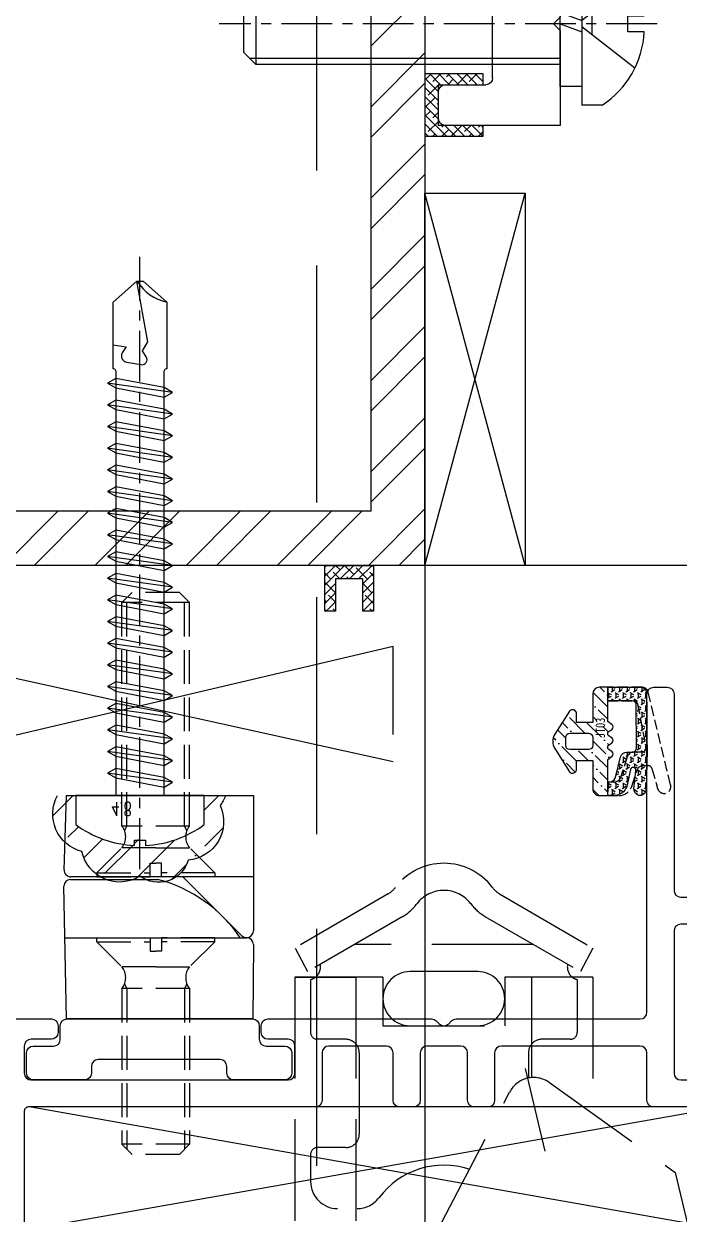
# Model space of a CAD drawing. Extents: x 220580 to 2027826, y -309201 to 71987.
# Drawn here: x 1042020.6 to 1042069.1, y -175664.3 to -175576.4 of the extents above; entities that cross this region are included whole.
import ezdxf
from ezdxf.enums import TextEntityAlignment as Align

# ---------------------------------------------------------------- set-up
doc = ezdxf.new("R2010")
doc.units = 0
for name, pattern in [('CENTER', [2, 1.25, -0.25, 0.25, -0.25]), ('ZN-CENTER', [2, 1.25, -0.25, 0.25, -0.25]), ('ZN-DASH', [0.35, 0.25, -0.1])]:
    doc.linetypes.add(name, pattern=pattern)
for name, color, linetype in [('!ZN1-填充-8', 8, 'Continuous'), ('!ZN1-文字-7', 7, 'Continuous'), ('!ZN3-不锈钢板幕墙-7', 7, 'Continuous'), ('!ZN4-辅助材料-1', 1, 'Continuous'), ('!ZN4-配件-11', 11, 'Continuous'), ('!ZN5-钢材投影-40', 40, 'Continuous'), ('!ZN5-铝材投影-112', 112, 'Continuous'), ('!ZN5-铝材断面-6', 6, 'Continuous'), ('!ZN6-虚线-8', 8, 'ZN-DASH'), ('11紧固件', 11, 'Continuous'), ('2钢材断面', 2, 'Continuous'), ('A_Hatch', 8, 'Continuous'), ('DIM', 173, 'Continuous')]:
    doc.layers.add(name, color=color, linetype=linetype)
for name, color, linetype, lineweight in [('0_FLASHING', 6, 'Continuous', 25), ('0CABR-填充', 8, 'Continuous', 5), ('轮廓线', 3, 'Continuous', 211)]:
    doc.layers.add(name, color=color, linetype=linetype, lineweight=lineweight)
doc.styles.add('DHTEXT-1', font='ROMANS.shx', dxfattribs={"width": 0.7, "bigfont": 'CHINESE.shx'})
doc.styles.add('黑体', font='simhei.ttf', dxfattribs={"height": 12})
doc.dimstyles.new('ZN200', dxfattribs={"dimscale": 200, "dimtxt": 2.5, "dimasz": 1.5, "dimexe": 1, "dimexo": 2, "dimgap": 0.9, "dimtad": 1, "dimdec": 0, "dimdsep": 46, "dimtxsty": 'DHTEXT-1', "dimblk": 'ARCHTICK', "dimcen": 2.5, "dimclrd": 173, "dimclre": 173, "dimclrt": 7, "dimazin": 2, "dimtfac": 1, "dimtdec": 0, "dimtix": 1, "dimtmove": 2, "dimatfit": 3, "dimfxl": 0, "dimtolj": 1, "dimtzin": 0, "dimarcsym": 0})

# ---------------------------------------------------------------- blocks, each defined once
blk = doc.blocks.new('*U391')
at = {"layer": '2钢材断面'}
blk.add_lwpolyline([(-110.4000402842648, 40), (0, 40), (0, -40), (-110.4000402842648, -40)], close=True, dxfattribs=at)
blk = doc.blocks.new('20250822090122')
at = {"layer": 'A_Hatch'}
h = blk.add_hatch(dxfattribs=at)
h.set_pattern_fill('ANSI32', color=256)
h.set_pattern_definition([(45, (-80, -40), (-3.367596045400933, 3.367596045400933), []), (45, (-77.75493500000448, -40), (-3.367596045400933, 3.367596045400933), [])])
h.paths.add_polyline_path([(0, 40), (-80, 40), (-80, -40), (0, -40)])
h.paths.add_polyline_path([(-4, 36), (-4, -36), (-76, -36), (-76, 36)], flags=16)
at = {"layer": '2钢材断面'}
for points in [[(-80, 40), (0, 40), (0, -40), (-80, -40)], [(-76, 36), (-4, 36), (-4, -36), (-76, -36)]]:
    blk.add_lwpolyline(points, close=True, dxfattribs=at)
blk = doc.blocks.new('*U610')
at = {"linetype": 'ByBlock', "ltscale": 10}
for p, q in [((-3.099760062443238, 5.999999999999091), (-1.5997600624396, 5.999999999999091)), ((-1.5997600624396, -5.999999999999091), (-1.5997600624396, 5.999999999999091)), ((-1.5997600624396, -4.620044984873882), (-1.5997600624396, 4.620044984872013)), ((-1.5997600624396, 4.620044984872013), (0, 4.620044984872013)), ((0, 4.620044984872013), (0, -4.620044984873882)), ((-5.512308570388996, 3.264313849224891), (-1.5997600624396, 0.2324707128979036)), ((2.220446049250313e-16, 3.000000000002645), (22.5002399375644, 3.000000000000339)), ((22.50023993756076, -2.999999999986928), (22.50023993755713, 3.000000000014891)), ((22.50023993755713, 3.000000000014891), (23.40023993755858, 2.100000000013436)), ((2.220446049250313e-16, 2.55000000000389), (22.95023993756877, 2.549999999997793)), ((23.40023993756222, -2.100000000009119), (23.40023993755858, 2.100000000013436)), ((-6.199760062438145, 0.5999999999958163), (-4.999760062433779, 0.5999999999976353)), ((-4.999760062433779, 0.5999999999976353), (-4.999760062433779, -0.5999999999994543)), ((-2.359507198434585, 0.8212005739923881), (-2.359507198434585, -0.8212005739890408)), ((0, -9.343636975245317e-13), (-1.5997600624396, 0.5822434348437788)), ((-4.999760062433779, -0.5999999999994543), (-6.200041946336569, -0.6000000000067303)), ((-5.512308570388996, -3.264313849219434), (-1.5997600624396, -0.2324707128950645)), ((-0.0001236077368957922, -0.834518847842471), (-1.599883670176496, -0.2522754129977578)), ((0, -2.549999999996544), (22.95023993757604, -2.549999999997114)), ((22.50023993755713, -3.000000000014213), (23.40023993755858, -2.100000000012757)), ((2.220446049250313e-16, -2.999999999997355), (22.50023993756804, -2.999999999999661)), ((0, -4.620044984873882), (-1.5997600624396, -4.620044984873882)), ((-3.0997600624396, -5.999999999999091), (-1.5997600624396, -5.999999999999091))]:
    blk.add_line(p, q, dxfattribs=at)
at = {"color": 0, "linetype": 'ZN-CENTER', "ltscale": 3}
blk.add_line((-7.149760062439595, 2.968965134506063e-13), (25.2002399375604, 2.456684181638768e-12), dxfattribs=at)
at = {"linetype": 'ByBlock', "ltscale": 10}
for centre, radius, start, end in [((0.6289204536260513, 0.2696463704114649), 6.836666666661672, 123.0516276806388, 177.2303399897559), ((0.6289204536260513, -0.2696463704151029), 6.836666666662514, 182.7696600102441, 236.9483723193611)]:
    blk.add_arc(centre, radius, start, end, dxfattribs=at)
at = {"layer": 'Defpoints', "color": 0, "ltscale": 10, "style": 'DHTEXT-1', "width": 0.7}
blk.add_text('M6', height=1, rotation=90, dxfattribs=at).set_placement((-2.254738332375523, -2.651439335049475), align=Align.CENTER)
blk = doc.blocks.new('20250828093013')
at = {"layer": '!ZN5-铝材投影-112'}
for p, q in [((1.455191522836685e-11, 3.637978807091713e-12), (-8.499999999869033, 1.455191522836685e-11)), ((-1.01863406598568e-10, -6.999999999985448), (0, 0)), ((-8.999999999869033, -0.4999999999854481), (-8.999999999869033, -2.499999999985448)), ((-8.499999999869033, -2.999999999985448), (-5.499999999869033, -2.999999999985448)), ((-4.999999999869033, -3.499999999985448), (-5.000000000101863, -11.49999999998545)), ((-4.999999999869033, -3.499999999985448), (-4.999999999869033, -3.499999999985448)), ((-0.5000000001018634, -7.499999999985448), (-1.01863406598568e-10, -6.999999999985448)), ((-1.01863406598568e-10, -7.999999999985448), (-0.5000000001018634, -7.499999999985448)), ((-1.01863406598568e-10, -22.99999999998545), (-1.01863406598568e-10, -7.999999999985448)), ((-5.499999999869033, -11.99999999998545), (-8.499999999869033, -11.99999999998545)), ((-8.999999999869033, -12.49999999998545), (-8.999999999869033, -14.49999999998545)), ((-8.499999999869033, -14.99999999998545), (-4.999999999577994, -14.99999999998181)), ((-4.499999999577994, -15.49999999998181), (-4.499999999577994, -26.49999999998181)), ((-1.508395735509112, -28.6294095225021), (-1.01863406598568e-10, -22.99999999998545)), ((-5.499999999577994, -27.49999999998181), (-5.499999999577994, -28.99999999998181)), ((-5.499999999577994, -28.99999999998181), (-1.991358648621826, -28.99999999998545))]:
    blk.add_line(p, q, dxfattribs=at)
for centre, radius, start, end in [((-8.499999999869033, -0.4999999999854481), 0.5, 90, 180), ((-8.499999999869033, -2.499999999985448), 0.5, 180, 270), ((-5.499999999869033, -3.499999999989086), 0.500000000003638, 4.168816632087861e-10, 90), ((-8.499999999869033, -12.49999999998545), 0.5, 90, 180), ((-5.499999999985448, -11.50000000009823), 0.4999999998835847, 270.0000000133402, 1.292333155947237e-08), ((-8.499999999869033, -14.49999999998545), 0.5, 180, 270), ((-4.999999999577994, -15.49999999998181), 0.5, 0, 90), ((-4.999999999577994, -27.49999999998181), 0.5, 90, 180), ((-4.999999999577994, -26.49999999998181), 0.5, 270, 0), ((-1.991358648665482, -28.49999999998909), 0.499999999996362, 270.0000000050026, 345.0000000045844)]:
    blk.add_arc(centre, radius, start, end, dxfattribs=at)
blk = doc.blocks.new('JT03')
at = {"layer": '!ZN1-填充-8', "ltscale": 15}
h = blk.add_hatch(dxfattribs=at)
h.set_pattern_fill('ANSI36', color=256, scale=0.4, style=0)
h.set_pattern_definition([(45, (34118.90511561088, 42239.53565028665), (0.3367596045400935, 1.234785216647009), [1.5875, -0.3175, 0, -0.3175])])
edge = h.paths.add_edge_path(flags=16)
edge.add_line((0.2999951756937662, -2.999954370156047), (-0.300004824239295, -2.999954370156047))
edge.add_arc((-0.3000048242422053, -2.699954370156047), 0.2999999999999998, 179.9999999994442, 270.0000000005558, ccw=False)
edge.add_line((-0.6000048242422054, -2.699954370153137), (-0.6000048242422054, -1.299954370129853))
edge.add_arc((-0.300004824239295, -1.299954370129853), 0.3000000000029104, 90, 180, ccw=False)
edge.add_line((-0.300004824239295, -0.9999543701269431), (0.2999951756937662, -0.9999543701269431))
edge.add_arc((0.2999951756937662, -1.299954370129853), 0.3000000000029104, 0, 90, ccw=False)
edge.add_line((0.5999951756966766, -1.299954370129853), (0.5999951756966766, -2.699954370153137))
edge.add_arc((0.2999951756937662, -2.699954370153137), 0.3000000000029104, -90, 0, ccw=False)
edge = h.paths.add_edge_path()
edge.add_line((1.399995175699587, -2.999264446921643), (1.399995175699587, -1.799954370151681))
edge.add_line((1.399995175699587, -1.799954370151681), (2.04434166498686, -1.799954370129853))
edge.add_arc((2.044341664987047, -1.499954370126448), 0.3000000000034055, 269.9999999999642, 408.5979371994025)
edge.add_line((2.242743326256459, -1.274928192076914), (0.5323052098465269, -0.1996644949467736))
edge.add_arc((8.712875198464916e-05, -1.046271791250547), 0.9999999999993707, 57.84455550804667, 122.1554454890828)
edge.add_line((-0.5321309670762275, -0.1996645042090677), (-2.242569000045478, -1.274928192076914))
edge.add_arc((-2.044167338776066, -1.499954370126448), 0.3000000000034055, 131.4020628005975, 270.0000000000358)
edge.add_line((-2.044167338775878, -1.799954370129853), (-1.400004824245116, -1.799954370151681))
edge.add_line((-1.400004824245116, -1.799954370151681), (-1.400004824245116, -2.999451563887305))
edge.add_line((-1.400004824245116, -2.999451563887305), (-3.500004824260941, -2.999451563861385))
edge.add_arc((-3.500004824271855, -3.499451563863204), 0.500000000001819, 89.99999999874936, 180)
edge.add_line((-4.000004824273674, -3.499451563863204), (-4.000004824275493, -4.099444401094388))
edge.add_line((-4.000004824275493, -4.099444401094388), (-1.325334727973313, -4.099436824434179))
edge.add_line((-1.325334727973313, -4.099436824434179), (-1.085334727982627, -4.419436824441163))
edge.add_arc((-0.9253347279818627, -4.29943682442422), 0.2000000000107775, 216.8698976495959, 323.1301023530095)
edge.add_line((-0.7653347279756417, -4.419436824433888), (-0.5853347279826266, -4.179436824428649))
edge.add_arc((-0.4253347279791342, -4.29943682443718), 0.2000000000079126, 36.86989764719891, 143.1301023528011, ccw=False)
edge.add_line((-0.2653347279756417, -4.179436824428649), (-0.08533472798262665, -4.419436824441163))
edge.add_arc((0.07466527201813733, -4.29943682442422), 0.2000000000107775, 216.8698976495959, 323.1301023530095)
edge.add_line((0.2346652720243583, -4.419436824433888), (0.4146652720319253, -4.179436824435925))
edge.add_arc((0.5746652720299608, -4.299436824428994), 0.1999999999942702, 36.86989764719891, 143.1301023554066, ccw=False)
edge.add_line((0.7346652720225393, -4.179436824428649), (0.9146652720319253, -4.419436824426612))
edge.add_arc((1.07466527203087, -4.299436824431496), 0.1999999999962256, 216.869897644906, 323.1301023524884)
edge.add_line((1.234665272024358, -4.419436824433888), (1.474665272029597, -4.099436824434179))
edge.add_line((1.474665272029597, -4.099436824434179), (4.000017958420358, -4.099436366741884))
edge.add_line((4.000017958420358, -4.099436366741884), (4.000038966527427, -3.500201293729333))
edge.add_arc((3.500038966833257, -3.50018376462674), 0.5000000000014394, 359.9979913128051, 449.9635298762817)
edge.add_line((3.500357228680514, -3.000183865915915), (1.399995175699587, -2.999264446921643))
at = {"layer": '!ZN1-填充-8', "ltscale": 20}
h = blk.add_hatch(dxfattribs=at)
h.set_pattern_fill('HONEY', color=256, scale=0.2, style=0)
h.set_pattern_definition([(0, (0, 0), (0.4762500000000001, 0.274963), [0.3175, -0.635]), (120, (0, 0), (-0.4762499431007806, 0.2749630985523391), [0.3174999999999999, -0.6349999999999999]), (59.99999999999999, (0, 0), (5.689921946938626e-08, 0.5499260985523389), [-0.635, 0.3175])])
edge = h.paths.add_edge_path()
edge.add_arc((-0.5963505353627268, 44.97626796424624), 51.98203045442362, 266.615067057962, 270.6573202624171, ccw=False)
edge.add_arc((-3.54432294529569, -6.485604109923442), 0.4462571278293612, 83.50559456254439, 254.2346151704494, ccw=False)
edge.add_line((-3.493848498522766, -6.042210656699922), (-2.174927118764799, -6.178575695668769))
edge.add_arc((-2.130285758898594, -5.977485442805289), 0.2059857781678201, 257.4835097219211, 437.4835097219211)
edge.add_line((-2.08564439903239, -5.776395189941809), (-3.31734290534132, -5.502962263761219))
edge.add_arc((-3.000004824272181, -4.554649792946507), 0.9999999999996739, 180.0000000000398, 251.4979805381106, ccw=False)
edge.add_line((-4.000004824271855, -4.554649792947203), (-4.000004824273674, -4.099444401093933))
edge.add_line((-4.000004824273674, -4.099444401093933), (-3.000004824275493, -4.0994405116694))
edge.add_line((-3.000004824275493, -4.0994405116694), (-3.000004824274129, -4.192701531246712))
edge.add_arc((-2.500004824274428, -4.192701531244685), 0.4999999999997002, 180.0000000002323, 251.7991104477941)
edge.add_line((-2.656179657961729, -4.667685132353654), (-1.132274853538092, -5.042175939679964))
edge.add_arc((-1.288449687225301, -5.517159540788867), 0.4999999999996079, -3.5925040720030665e-11, 71.79911044780181, ccw=False)
edge.add_line((-0.7884496872256932, -5.51715954078918), (-0.7884496872256932, -5.920797158658843))
edge.add_arc((-0.4879443157585776, -5.920885388721941), 0.3005053844195361, 179.9831776381508, 270.3594660694304)
edge.add_line((-0.4860589974741742, -6.221384859004502), (2.781375974409002, -6.201937363889556))
edge.add_arc((2.699924770739973, -5.913206171565373), 0.3000000000001297, 285.7537839569326, 359.9972102712353)
edge.add_line((2.999924770384496, -5.913220778551022), (3.000017959605884, -4.099387676790684))
edge.add_line((3.000017959605884, -4.099387676790684), (4.000017958420358, -4.099436366741884))
edge.add_line((4.000017958420358, -4.099436366741884), (3.999895286850915, -6.51878143435988))
edge.add_arc((3.605436260523599, -6.563283013601247), 0.3969613507711676, -85.63524248337609, 6.436706839375574, ccw=False)
edge.add_arc((0.5239799397639211, 101.7419749174712), 108.745596035836, 269.7234774292143, 271.639696238487, ccw=False)
at = {"layer": '!ZN4-辅助材料-1'}
blk.add_lwpolyline([(1.399995175699587, -2.999264446921643), (1.399995175699587, -1.799954370151681), (2.04434166498686, -1.799954370129853, 0.6911292322205898), (2.242743326256459, -1.274928192076914), (0.5323052098465269, -0.1996644949467736, 0.2882140078519263), (-0.5321309670762275, -0.1996645042090677), (-2.242569000045478, -1.274928192076914, 0.6911292322205898), (-2.044167338775878, -1.799954370129853), (-1.400004824245116, -1.799954370151681), (-1.400004824245116, -2.999451563887305), (-3.500004824260941, -2.999451563861385, 0.4142135623794883), (-4.000004824273674, -3.499451563863204), (-4.000004824275493, -4.099444401094388), (-1.325334727973313, -4.099436824434179), (-1.085334727982627, -4.419436824441163, 0.4999999999732836), (-0.7653347279756417, -4.419436824433888), (-0.5853347279826266, -4.179436824428649, -0.4999999999852208), (-0.2653347279756417, -4.179436824428649), (-0.08533472798262665, -4.419436824441163, 0.4999999999732836), (0.2346652720243583, -4.419436824433888), (0.4146652720319253, -4.179436824435925, -0.4999999999994316), (0.7346652720225393, -4.179436824428649), (0.9146652720319253, -4.419436824426612, 0.499999999996021), (1.234665272024358, -4.419436824433888), (1.474665272029597, -4.099436824434179), (4.000017958420358, -4.099436366741884), (4.000038966527427, -3.500201293729333, 0.4140374081675587), (3.500357228680514, -3.000183865915915)], format="xyb", close=True, dxfattribs=at)
at = {"layer": '!ZN4-辅助材料-1', "color": 1}
blk.add_lwpolyline([(0.2999951756937662, -2.999954370156047), (-0.300004824239295, -2.999954370156047, -0.4142135623787779), (-0.6000048242422054, -2.699954370153137), (-0.6000048242422054, -1.299954370129853, -0.414213562373095), (-0.300004824239295, -0.9999543701269431), (0.2999951756937662, -0.9999543701269431, -0.414213562373095), (0.5999951756966766, -1.299954370129853), (0.5999951756966766, -2.699954370153137, -0.414213562373095)], format="xyb", close=True, dxfattribs=at)
at = {"layer": '!ZN4-辅助材料-1'}
blk.add_lwpolyline([(-4.824270035896916e-06, -7.002341693549397, -0.01763948608011617), (-3.665570504726929, -6.915074077989289, -0.9222001808408384), (-3.493848498522766, -6.042210656699922), (-2.174927118764799, -6.178575695668769, 0.9999999999999999), (-2.08564439903239, -5.776395189941809), (-3.31734290534132, -5.502962263761219, -0.3224996872189054), (-4.000004824271855, -4.554649792947203), (-4.000004824273674, -4.099444401093933), (-3.000004824275493, -4.0994405116694), (-3.000004824274129, -4.192701531246712, 0.3239508864512514), (-2.656179657961729, -4.667685132353654), (-1.132274853538092, -5.042175939679964, -0.3239508864525815), (-0.7884496872256932, -5.51715954078918), (-0.7884496872256932, -5.920797158658843, 0.4161384412140452), (-0.4860589974741742, -6.221384859004502), (2.781375974409002, -6.201937363889556, 0.3357767992092071), (2.999924770384496, -5.913220778551022), (3.000017959605884, -4.099387676790684), (4.000017958420358, -4.099436366741884), (3.999895286850915, -6.51878143435988, -0.4248453687652656), (3.635647293558577, -6.959093078517526, -0.00836127669270023), (-0.0008492064064284932, -7.002354643000899)], format="xyb", dxfattribs=at)
at = {"layer": '!ZN6-虚线-8', "color": 8, "linetype": 'ZN-DASH', "ltscale": 3}
blk.add_lwpolyline([(-4.000004824273674, -4.099444401093933), (-4.000004824271855, -4.928079976642039, 0.3224996872189054), (-3.31734290534132, -5.87639244745651), (-2.132274853538092, -6.266043385860485, -0.3239508864522677), (-1.788449687225693, -6.7410269869697), (-1.788449687225693, -7.082006550920141, -0.3357903441525757), (-2.006998483556799, -7.370737743244263), (-3.477576157872591, -7.785588389264831, 0.9999999999999999), (-3.206072145642338, -8.748025697011599), (3.635647293558577, -7.100073925711513, 0.3357767992093377), (3.999895286850915, -6.618879616813956), (4.000017958420358, -4.099436366741884), (3.000017959605884, -4.099387676790684), (2.999924770384496, -6.013318961005098, -0.335776799209296), (2.781375974409002, -6.302035546343177), (-0.4069984835564355, -6.919376998942425, -0.497240947095468), (-0.7884496872256932, -6.630645806618304), (-0.7884496872256932, -6.01715954078918, 0.3239508864523259), (-1.132274853538092, -5.542175939679964), (-2.656179657961729, -5.041115316048945, -0.3239508864514145), (-3.000004824274129, -4.566131714941548), (-3.000004824275493, -4.0994405116694)], format="xyb", close=True, dxfattribs=at)
at = {"layer": 'Defpoints', "ltscale": 15, "style": '黑体', "width": 0.8}
blk.add_text('JT03', height=0.7000000000000001, dxfattribs=at).set_placement((0.9937921799121787, -3.903452419290261), align=Align.CENTER)
blk = doc.blocks.new('agfagag')
at = {"layer": '!ZN1-填充-8'}
h = blk.add_hatch(dxfattribs=at)
h.set_pattern_fill('ANSI35', color=256, scale=0.5, style=0)
h.set_pattern_definition([(45, (-6042.4205764873, -2512.878509421433), (-2.245064030267288, 2.245064030267288), []), (45, (-6040.175511487301, -2512.878509421433), (-2.245064030267288, 2.245064030267288), [3.96875, -0.79375, 0, -0.79375])])
edge = h.paths.add_edge_path()
edge.add_line((0, 4), (1.723473906848085, 4))
edge.add_arc((-3.400001475358295, -1.178705133497715e-09), 6.500000000115727, 16.450848086118526, 37.97987245723698, ccw=False)
edge.add_arc((-3.400001517769851, -4.933099262416363e-09), 6.500000041854314, 3.528123362120823, 16.450848011986977, ccw=False)
edge.add_line((3.08767915718272, 0.4000000000014552), (2.699998523861723, 0.4000000000014552))
edge.add_line((2.699998523861723, 0.4000000000014552), (2.699998523858085, -0.4000000000014552))
edge.add_line((2.699998523858085, -0.4000000000014552), (3.08767915718272, -0.4000000000014552))
edge.add_arc((-3.403163279956061, 0.001198152604047209), 6.50322962084346, 322.0289494475875, 356.4630547662293, ccw=False)
edge.add_arc((0.9776278297686076, -15.40747009191546), 11.43182663744642, 86.25919732119867, 93.74080267878314)
edge.add_line((0.2317817527000443, -4), (0, -4))
edge.add_line((0, -4), (0, -5.283469881062047))
edge.add_arc((-0.8847731528403529, -3.078339749954466), 2.376009769993717, 291.8623337183548, 308.9643464677101)
edge.add_arc((1.608241268062557, -2.769938477991673), 2.376009769980043, 245.1396822974292, 355.13968219788)
edge.add_arc((3.42926941123369, -1.139857119131193), 1.911176463624298, 286.6136751061881, 396.613675006749)
edge.add_arc((2.946428530638514, 1.256008782533172), 2.376009769999459, 328.0876679155417, 438.0876678147883)
edge.add_arc((1.13410278036099, 2.995464910782175), 2.376009769980591, 14.26300364545761, 118.5101230242918)
edge.add_line((0, 5.083342615689617), (0, 4))
at = {"layer": '!ZN4-辅助材料-1'}
blk.add_lwpolyline([(0, -5.283469881062047, 0.07476042426448741), (0.6093489269660495, -4.925776254342054, 0.52056705), (3.975707419427636, -2.971250298738596, 0.52056705), (4.96332326396805, 0, 0.5205670500000817), (3.436872093549027, 3.580850183301663, 0.4890680533235596), (0, 5.083342615689617, 0.4890680533235596)], format="xyb", dxfattribs=at)
blk = doc.blocks.new('g4')
at = {"layer": '!ZN4-辅助材料-1', "linetype": 'ZN-DASH', "ltscale": 30}
blk.add_lwpolyline([(-54.66778628298562, 190.1994255855607), (-49.38326437486103, 200.3203973724412, -0.4557262555327023), (-46.44696974374529, 201.0215098077642), (-37.15995785961059, 194.3798494752737), (9.766250060383754, -2.149502211719664, -0.6267890062731079), (-7.741578362976725, -6.329926101450837)], format="xyb", close=True, dxfattribs=at)
blk = doc.blocks.new('g 5')
at = {"layer": '!ZN4-辅助材料-1', "linetype": 'ZN-DASH', "ltscale": 30}
for p, q in [((-1.609945747379243, 7.743810965286684), (-8.497306697685417, 3.736348861784791)), ((6.612786627880268, 7.743341050001618), (13.49900454477392, 3.736759979070484)), ((-0.540435227449052, 6.06347929540425), (-7.581445287061797, 1.99699977246928)), ((5.526066536625876, 6.069961286488251), (12.58392263681526, 1.997030864575208)), ((-8.497306697685417, 3.736348861784791), (-7.581431999802589, 1.997007446418138)), ((9.112539080921124, 3.999998986295395), (-4.110039583491016, 3.999998986295395)), ((13.49900454477392, 3.736759979070484), (12.583678618048, 1.996602085353516)), ((5, 2), (0, 2)), ((-1.998769566427654, 1.596602085355698), (-8.498769566427654, 1.596602085355698)), ((-8.498769566427654, 1.596602085355698), (-8.498769566427654, -354.4033979146443)), ((-8.498769566427654, 1.596602085355698), (-3.998769566427654, 1.59660208535206)), ((-7.348769566426199, 1.409047823079163), (-7.348769566426199, -2.500145513764437)), ((-3.998769566427654, 1.596602085355698), (-3.998769566427654, -57.06025065932408)), ((-1.998769566427654, 1.59660208535206), (-3.998769566427654, 1.59660208535206)), ((-1.998769566427654, 1.59660208535206), (-1.998769566427654, -2)), ((13.50123043357235, 1.596602085355698), (7.001230433572346, 1.596602085355698)), ((8.974683968350291, 1.59660208535206), (7.001230433572346, 1.596602085355698)), ((7.001230433572346, 1.59660208535206), (7.001230433572346, -2)), ((13.50123043357235, 1.596602085355698), (9.001230433572346, 1.596602085355698)), ((9.001230433572346, -5.825394519335532), (9.001230433572346, 1.596602085355698)), ((12.35123043357089, 1.409047823079163), (12.34824136968018, -2.500145513764437)), ((13.50123043357235, 1.596602085355698), (13.50123043357235, -8.486956912180176)), ((-1.998769566427654, -2), (7.001230433572346, -2)), ((-4.751758630322001, -3.000145513764437), (-6.848769566426199, -3.000145513764437)), ((11.84824136968018, -3.000145513764437), (9.748241369677999, -3.000145513764437)), ((-3.751758630322001, -4.000145513764437), (-3.751758630322001, -10.00014551376444)), ((8.748241369677999, -4.000145513764437), (8.748241369677999, -5.858280915821524)), ((8.49601059051929, -5.157453888485179), (9.956033842190664, -11.27210571776595)), ((-4.751758630322001, -11.00014551376444), (-6.851758630320546, -11.00014551376444)), ((-7.348769566426199, -11.50014551376444), (-7.348769566426199, -13.50014730065595))]:
    blk.add_line(p, q, dxfattribs=at)
for centre, radius, start, end in [((2.501230433572346, 5.499998986295395), 4.5, 37.32162539998966, 142.6734514722733), ((-2.667521499959548, 9.441318999895884), 2, 301.9235930410838, 322.6734514722733), ((2.501230433572346, 5.499998986295395), 2.5, 37.32501454822278, 142.5379768224482), ((7.670321005101869, 9.440874861444172), 2, 217.3216253999897, 238.0778034854755), ((-2.594184212859545, 9.394677756008605), 3.913408754399042, 301.6546439531237, 322.6519497398873), ((7.66064875997472, 9.45352937484131), 4, 217.4620231772833, 238.0085328891623), ((-7.579261935938121, 2.343199674469361), 0.9621675601828258, 309.1084110537541, 11.92213136454687), ((0, 0), 2, 90, 270), ((5, 0), 2, 270, 90), ((12.58172280308281, 2.343199674469361), 0.9621675601828258, 168.1262212465809, 230.8915889462459), ((-7.579261935938121, 2.343199674469361), 0.9621675601828258, 283.8602972041109, 308.5845499750925), ((12.58172280308281, 2.343199674469361), 0.9621675601828258, 231.4305543056824, 256.1397027958891), ((-6.848769566426199, -2.500145513764437), 0.5, 180, 270), ((11.84824136968018, -2.500145513764437), 0.5, 270, 0), ((-4.751758630322001, -4.000145513764437), 1, 43.59139508105265, 90), ((-4.751758630322001, -4.000145513764437), 1, 0, 41.15003251430382), ((9.748241369677999, -4.000145513764437), 1, 138.5677291617979, 180), ((9.748241369677999, -4.000145513764437), 1, 90, 138.3321151038761), ((-4.751758630322001, -10.00014551376444), 1, 318.8499674856962, 0), ((-6.848769566426199, -11.50014551376444), 0.5, 90, 180), ((-4.751758630322001, -10.00014551376444), 1, 270, 318.633044528768), ((2.501230433572346, -18.30014730066614), 6, 71.7555800780871, 143.1301023540075), ((-5.348769566426199, -13.50014730065595), 2, 180, 270), ((-3.898769566421834, -13.50014730065595), 2, 270, 323.1301023540075)]:
    blk.add_arc(centre, radius, start, end, dxfattribs=at)
blk = doc.blocks.new('滑撑')
at = {"layer": '!ZN4-辅助材料-1', "linetype": 'ZN-DASH', "ltscale": 20}
for name, p in [('g 5', (-2.501230433572346, -9.999998986295395)), ('g4', (54.24117739382564, -217.2158247415982))]:
    blk.add_blockref(name, p, dxfattribs=at)
blk = doc.blocks.new('20210716093713')
at = {"layer": '!ZN1-填充-8', "linetype": 'ZN-DASH', "ltscale": 10}
for p, q in [((-2.753878308321873, 24.49999999999636), (-2.003878308321873, 25.24999999999636)), ((-2.379600427775586, 7.997766567008512), (-2.378878308314597, 24.87499999999272)), ((1.496121691685403, 25.24999999999272), (-2.003878308321873, 25.25)), ((2.246121691685403, 24.49999999999636), (1.496121691685403, 25.24999999999272)), ((1.870399572224414, 7.997766567008512), (1.871121691685403, 24.87499999999272)), ((-2.754600427775586, 7.997766567008512), (-2.753878308321873, 24.5)), ((2.246121691685403, 24.49999999999272), (-2.753878308321873, 24.5)), ((2.245399572224414, 7.997766567008512), (2.246121691685403, 24.5)), ((2.245399572224414, 7.997766567008512), (-2.754600427775586, 7.997766567008512)), ((-2.564539020961092, 7.67744352732916), (-2.379600427775586, 7.997766567008512)), ((2.055338165409921, 7.67744352732916), (1.870399572224414, 7.997766567008512)), ((-4.603655392071232, 4.544303797185421), (-2.751985852359212, 6.400127044515102)), ((-0.2521129013111931, 6.400127044515102), (-2.752112901311193, 6.400127044515102)), ((-0.2521129013111931, 6.400127044515102), (2.247887098688807, 6.400127044515102)), ((4.103583297059231, 4.544303797185421), (2.24776004972955, 6.400127044515102)), ((-4.603655392071232, 4.544303797185421), (-0.6705262523537385, 4.544303797185421)), ((-4.603655392071232, 4.544303797185421), (-4.603655392071232, 4.25)), ((-0.6705262523537385, 4.25), (-0.6705262523537385, 5.25)), ((-0.6705262523537385, 5.25), (-0.2541897551200236, 5.25)), ((0.1663004497240763, 5.25), (-0.2500360475023626, 5.25)), ((0.1663004497240763, 4.25), (0.1663004497240763, 5.25)), ((4.103583297059231, 4.544303797185421), (0.1663004497240763, 4.544303797185421)), ((4.103583297059231, 4.544303797185421), (4.103583297059231, 4.25)), ((-4.603655392071232, 4.25), (-0.6705262523537385, 4.25)), ((4.103583297059231, 4.25), (0.1663004497240763, 4.25)), ((-4.603655392073051, -0.249999999996362), (-0.6705262523555575, -0.249999999996362)), ((-4.603655392073051, -0.544303797181783), (-4.603655392073051, -0.249999999996362)), ((-4.603655392073051, -0.544303797181783), (-0.6705262523555575, -0.544303797181783)), ((-4.603655392073051, -0.544303797181783), (-2.751985852361031, -2.400127044511464)), ((-0.6705262523555575, -0.249999999996362), (-0.6705262523555575, -1.249999999996362)), ((0.1663004497222573, -0.249999999996362), (0.1663004497222573, -1.249999999996362)), ((4.103583297057412, -0.249999999996362), (0.1663004497222573, -0.249999999996362)), ((4.103583297057412, -0.544303797181783), (0.1663004497222573, -0.544303797181783)), ((4.103583297057412, -0.544303797181783), (2.247760049727731, -2.400127044511464)), ((4.103583297057412, -0.544303797181783), (4.103583297057412, -0.249999999996362)), ((-0.6705262523555575, -1.249999999996362), (-0.2541897551218426, -1.249999999996362)), ((0.1663004497222573, -1.249999999996362), (-0.2500360475041816, -1.249999999996362)), ((-0.2521129013130121, -2.400127044511464), (-2.752112901313012, -2.400127044511464)), ((-0.2521129013130121, -2.400127044511464), (2.247887098686988, -2.400127044511464)), ((-2.754600427777405, -3.997766567004874), (-2.753878308323692, -15.5)), ((2.245399572222595, -3.997766567004874), (-2.754600427777405, -3.997766567004874)), ((-2.564539020962911, -3.677443527325522), (-2.379600427777405, -3.997766567004874)), ((-2.379600427777405, -3.997766567004874), (-2.378878308316416, -15.87499999999272)), ((2.055338165408102, -3.677443527325522), (1.870399572222595, -3.997766567004874)), ((1.870399572222595, -3.997766567004874), (1.871121691683584, -15.87499999999272)), ((2.245399572222595, -3.997766567004874), (2.246121691683584, -15.5)), ((2.246121691683584, -15.49999999999272), (-2.753878308323692, -15.5)), ((-2.753878308323692, -15.49999999999636), (-2.003878308323692, -16.24999999999636)), ((2.246121691683584, -15.49999999999636), (1.496121691683584, -16.24999999999272)), ((1.496121691683584, -16.24999999999272), (-2.003878308323692, -16.25))]:
    blk.add_line(p, q, dxfattribs=at)
for centre, start, end in [((-3.737931766954716, 7.197766567009239), 320.8695435615312, 39.13045643846879), ((3.228730911403545, 7.197766567009239), 140.8695435615312, 219.1304564384688), ((-3.737931766956535, -3.197766567005601), 320.8695435615312, 39.13045643846879), ((3.228730911401726, -3.197766567005601), 140.8695435615312, 219.1304564384688)]:
    blk.add_arc(centre, 1.267651577765223, start, end, dxfattribs=at)
at = {"layer": '!ZN1-文字-7', "ltscale": 30}
for p, q in [((-7.021589643871266, 4.766657415115333), (-6.838811557707231, 10.25)), ((-6.838811557707231, 10.25), (6.961188442292041, 10.25)), ((6.961188442292041, 10.25), (6.961188442292041, 0.2571067811841203)), ((-6.838811557707231, -6.25), (-7.038811557707959, 3.549999999999272)), ((-6.538811557707959, 4.049999999999272), (-0.1139508416381432, 4.049999999999272)), ((6.961188442292041, 4.25), (-6.521867190382181, 4.25)), ((6.107635051699617, -0.09644660940830363), (1.761188442289495, 4.25)), ((-6.961260537300404, -0.25), (6.461188442292041, -0.25)), ((6.961188442292041, -0.75), (6.91118844229095, -6.25)), ((6.91118844229095, -6.25), (-6.838811557707231, -6.25))]:
    blk.add_line(p, q, dxfattribs=at)
for centre, radius, start, end in [((-6.521867190382181, 4.75), 0.5, 178.0908475671165, 270), ((-6.538811557707959, 3.549999999999272), 0.5, 90, 180), ((-2.721877030207907, -6.144779301892413), 10.52306058232619, 34.06805771996413, 75.65088216940207), ((6.461188442292041, 0.2571067811877583), 0.5, 225.0000000004422, 359.9999999995831), ((6.461188442292041, -0.75), 0.5, 0, 90)]:
    blk.add_arc(centre, radius, start, end, dxfattribs=at)
at = {"layer": '!ZN3-不锈钢板幕墙-7'}
blk.add_lwpolyline([(7.900000000006912, -8.250000000007276), (9.300000000001091, -8.250000000007276, -0.4142135623730784), (9.800000000001091, -8.750000000007276), (9.800000000001091, -10.25000000000728, -0.414213562373095), (9.300000000001091, -10.75000000000728), (5.500000000005457, -10.75000000000728, -0.414213562373095), (5.000000000005457, -10.25000000000728), (5.000000000005457, -9.750000000007276, 0.4142135623731091), (4.500000000005457, -9.250000000007276), (-4.499999999994543, -9.250000000007276, 0.414213562373095), (-4.999999999994543, -9.750000000007276), (-4.999999999994543, -10.25000000000728, -0.414213562373095), (-5.499999999994543, -10.75000000000728), (-9.299999999997453, -10.75000000000728, -0.414213562373095), (-9.799999999997453, -10.25000000000728), (-9.799999999997453, -8.750000000007276, -0.4142135623731616), (-9.299999999997453, -8.250000000007276), (-7.799999999997453, -8.250000000007276, 0.414213562373095), (-7.299999999997453, -7.750000000007276), (-7.299999999997453, -6.750000000007276, -0.414213562373095), (-6.799999999997453, -6.250000000007276), (6.900000000006912, -6.250000000007276, -0.414213562373095), (7.400000000006912, -6.750000000007276), (7.400000000006912, -7.750000000007276, 0.414213562373095)], format="xyb", close=True, dxfattribs=at)
blk = doc.blocks.new('中间锁块')
at = {"layer": '!ZN1-文字-7', "ltscale": 30}
blk.add_blockref('20210716093713', (-1.818989403545856e-12, 0), dxfattribs=at)
blk = doc.blocks.new('20240205163139', base_point=(78649.02720124387, -7588.312810675225))
at = {"layer": '0CABR-填充'}
h = blk.add_hatch(dxfattribs=at)
h.set_pattern_fill('ANSI38', color=256, scale=0.3, angle=360)
h.set_pattern_definition([(45, (0, 0), (-0.3367596045400931, 0.3367596045400933), []), (134.9999999999999, (0, 0), (-1.01027881362028, 0.3367596045400935), [1.190625, -0.714375])])
h.paths.add_polyline_path([(78647.22720124378, -7590.004738293975), (78648.02720124376, -7590.004738293975), (78648.02720124359, -7587.620883056504), (78650.02720124368, -7587.620883056504), (78650.02720124369, -7590.004738293974), (78650.82720124384, -7590.004738293975), (78650.82720124384, -7586.620883056358), (78647.22720124378, -7586.620883056387)])
at = {"layer": '!ZN4-辅助材料-1'}
blk.add_lwpolyline([(78650.82720124372, -7590.00473829409), (78650.02720124368, -7590.004738293857), (78650.02720124368, -7587.620883056387), (78648.02720124382, -7587.62088305662), (78648.02720124359, -7590.004738293857), (78647.22720124378, -7590.004738293857), (78647.22720124378, -7586.62088305662), (78650.82720124396, -7586.620883056387), (78650.82720124372, -7590.00473829409)], dxfattribs=at)
blk = doc.blocks.new('20250828095149', base_point=(-112732.7450166754, -32047.51196832285))
at = {"layer": '!ZN1-填充-8', "ltscale": 15}
for p, q in [((-112761.8450433724, -31998.51196684768), (-112710.8450406641, -32007.51196684768)), ((-112761.8450433724, -32007.51196684768), (-112710.8450406641, -31998.51196684768)), ((-112715.8450406649, -32007.51196684768), (-112740.8450433724, -32007.51196684768))]:
    blk.add_line(p, q, dxfattribs=at)
at = {"layer": '!ZN5-铝材断面-6'}
for points in [[(-112730.4308352485, -32014.01196684769), (-112716.8450685421, -32014.01196684769, -0.4142135623769576), (-112716.3450685421, -32014.5119668477), (-112716.3450685424, -32038.01199272434, 0.4142135623814862), (-112715.8450685424, -32038.51199272434), (-112714.8450406647, -32038.51199272434, 0.4142135623519174), (-112714.3450406647, -32038.01199272436), (-112714.3450406646, -32023.51194120114, -0.4142135623814862), (-112713.8450406646, -32023.01194120114), (-112710.8450406647, -32023.01194120114, -0.4142135623814862), (-112710.3450406647, -32023.51194120114), (-112710.3450406647, -32061.01196705156, 0.4142135623814862), (-112709.8450406647, -32061.51196705156), (-112708.8450406647, -32061.51196705156, 0.4142135623814862), (-112708.3450406647, -32061.01196705156), (-112708.3450406647, -31998.51196684768, -0.414213562370964), (-112707.3450406647, -31997.51196684768), (-112705.845041355, -31997.51196684768, 0.4142135623814862), (-112705.345041355, -31997.01196684768, 0.4142135623814862), (-112705.845041355, -31996.51196684768), (-112763.8450433724, -31996.51196684768, 0.4142135623814862), (-112764.3450433724, -31997.01196684768), (-112764.3450433724, -32013.51196684768, 0.4142135623814862), (-112763.8450433724, -32014.01196684768), (-112760.3450433724, -32014.01196684768, 0.4142135623814862), (-112759.8450433724, -32013.51196684768), (-112759.8450433724, -32013.01196684768, 0.4142135623814862), (-112760.3450433724, -32012.51196684768), (-112761.8450433724, -32012.51196684768, -0.4142135623814862), (-112762.3450433724, -32012.01196684768), (-112762.3450433724, -32010.01196684768, -0.4142135623814862), (-112761.8450433724, -32009.51196684768), (-112742.8450433724, -32009.51196684768, -0.4142135623814862), (-112742.3450433724, -32010.01196684768), (-112742.3450433724, -32012.01196684768, -0.4142135623814862), (-112742.8450433724, -32012.51196684768), (-112744.3450433724, -32012.51196684768, 0.4142135623814862), (-112744.8450433724, -32013.01196684768), (-112744.8450433724, -32013.51196684768, 0.4142135623814862), (-112744.3450433724, -32014.01196684768), (-112732.2592623714, -32014.01196684769, 0.1989123673731792), (-112731.9057089808, -32013.86552023829), (-112731.6986022005, -32013.65841345803, -0.4142135623791227), (-112730.9914954193, -32013.65841345803), (-112730.7843886391, -32013.86552023829, 0.1989123673731791)], [(-112735.5950406649, -32012.01196684768), (-112739.8450433724, -32012.01196684768, -0.4142135623733614), (-112740.3450433724, -32011.51196684768), (-112740.3450433724, -32008.01196684768, 0.4142135623733614), (-112740.8450433724, -32007.51196684768), (-112762.0450433724, -32007.51196684768, -0.4142135623735391), (-112762.3450433724, -32007.21196684768), (-112762.3450433724, -31998.81196684769, -0.4142135623735391), (-112762.0450433724, -31998.51196684768), (-112710.6450406641, -31998.51196684768, -0.4142135623735391), (-112710.3450406641, -31998.81196684768), (-112710.3450406641, -32007.21196684767, -0.414213562373539), (-112710.6450406641, -32007.51196684768), (-112715.8450406649, -32007.51196684768, 0.4142135623733614), (-112716.3450406649, -32008.01196684768), (-112716.3450406649, -32011.51196684769, -0.4142135623733614), (-112716.8450406649, -32012.01196684769), (-112727.0950406649, -32012.01196684769, -0.4142135623733614), (-112727.5950406649, -32011.51196684769), (-112727.5950406649, -32008.01196684768, 0.4142135623733614), (-112728.0950406649, -32007.51196684768), (-112729.0950406649, -32007.51196684768, 0.4142135623733614), (-112729.5950406649, -32008.01196684768), (-112729.5950406649, -32011.51196684769, -0.4142135623733614), (-112730.0950406649, -32012.01196684769), (-112732.5950406649, -32012.01196684768, -0.4142135623733614), (-112733.0950406649, -32011.51196684768), (-112733.0950406649, -32008.01196684768, 0.4142135623733614), (-112733.5950406649, -32007.51196684768), (-112734.5950406649, -32007.51196684768, 0.4142135623733614), (-112735.0950406649, -32008.01196684768), (-112735.0950406649, -32011.51196684768, -0.4142135623733614)], [(-112710.3450406641, -32010.01196684769), (-112710.3450406641, -32020.51194120098, -0.4142135623729509), (-112710.8450406641, -32021.01194120098), (-112713.8450406649, -32021.01194120098, -0.414213562373671), (-112714.3450406649, -32020.51194120098), (-112714.3450406649, -32010.01196684769, -0.414213562373095), (-112713.8450406649, -32009.51196684769), (-112710.8450406641, -32009.51196684769, -0.4142135623726824)]]:
    blk.add_lwpolyline(points, format="xyb", close=True, dxfattribs=at)
blk = doc.blocks.new('*U274')
at = {"linetype": 'ByBlock', "ltscale": 10}
for p, q in [((0, 1.789999867445902), (31.37876803610058, 1.790001182417058)), ((0.980701996714231, 2.400000000000388), (1.655298003285623, -2.399999999999794)), ((2.58070199671423, 2.400000071149289), (3.255298003285621, -2.399999928850893)), ((4.180701996714228, 2.40000014229819), (4.85529800328562, -2.399999857701992)), ((5.780701996714227, 2.400000213447091), (6.455298003285619, -2.399999786553091)), ((7.380701996714225, 2.400000284595991), (8.055298003285618, -2.399999715404191)), ((8.980701996714224, 2.400000355744892), (9.655298003285615, -2.39999964425529)), ((10.58070199671422, 2.400000426893793), (11.25529800328562, -2.399999573106389)), ((12.18070199671422, 2.400000498042694), (12.85529800328561, -2.399999501957488)), ((13.78070199671422, 2.400000569191595), (14.45529800328561, -2.399999430808587)), ((15.38070199671422, 2.400000640340496), (16.05529800328561, -2.399999359659686)), ((16.98070199671422, 2.400000711489397), (17.65529800328561, -2.399999288510785)), ((18.58070199671421, 2.400000782638298), (19.25529800328561, -2.399999217361884)), ((20.18070199671422, 2.400000853787199), (20.85529800328561, -2.399999146212983)), ((21.78070199671421, 2.4000009249361), (22.4552980032856, -2.399999075064082)), ((23.38070199671421, 2.400000996085), (24.0552980032856, -2.399999003915182)), ((24.98070199671421, 2.400001067233901), (25.6552980032856, -2.399998932766281)), ((26.58070199671421, 2.400001138382802), (27.2552980032856, -2.39999886161738)), ((28.18070199671421, 2.400001209531703), (28.8552980032856, -2.399998790468479)), ((29.7807019967142, 2.400001280680604), (30.45529800328559, -2.399998719319578)), ((31.37911330780593, -1.789998812574835), (0, -1.790000231097596))]:
    blk.add_line(p, q, dxfattribs=at)
at = {"color": 0, "linetype": 'CENTER', "ltscale": 3}
blk.add_line((-5.424020796972441, 2.968965134506063e-13), (39.8, 2.966515921798418e-13), dxfattribs=at)
at = {"linetype": 'ByBlock', "ltscale": 10}
blk.add_lwpolyline([(-3.299999999999955, 0.4000000000003876), (-3.689993742175107, 0.3999999999999488, -0.1474780726293994), (-2.137196594791703, 4.750000000000297), (0, 4.750000000000293), (0, -4.749999999999703), (-2.137196594791703, -4.749999999999703, -0.1474780726293994), (-3.689993742175107, -0.3999999999993538), (-3.299999999999955, -0.3999999999995669)], format="xyb", close=True, dxfattribs=at)
for points in [[(1.303114339079855, -1.789999999999667), (0.6285183325084631, 1.79000000000026), (0.980701996714231, 2.40000000000016), (1.332885660919771, 1.79000000000026), (2.00748166749139, -1.789999999999667), (1.655298003285623, -2.399999999999794)], [(2.903114339079854, -1.789999928850766), (2.228518332508462, 1.790000071149161), (2.58070199671423, 2.400000071149061), (2.93288566091977, 1.790000071149161), (3.607481667491389, -1.789999928850766), (3.255298003285621, -2.399999928850893)], [(4.503114339079852, -1.789999857701865), (3.82851833250846, 1.790000142298062), (4.180701996714228, 2.400000142297962), (4.532885660919769, 1.790000142298062), (5.207481667491388, -1.789999857701865), (4.85529800328562, -2.399999857701992)], [(6.103114339079851, -1.789999786552964), (5.428518332508459, 1.790000213446963), (5.780701996714227, 2.400000213446863), (6.132885660919768, 1.790000213446963), (6.807481667491387, -1.789999786552964), (6.455298003285619, -2.399999786553091)], [(7.703114339079849, -1.789999715404063), (7.028518332508457, 1.790000284595864), (7.380701996714225, 2.400000284595764), (7.732885660919766, 1.790000284595864), (8.407481667491385, -1.789999715404063), (8.055298003285618, -2.399999715404191)], [(9.303114339079848, -1.789999644255162), (8.628518332508456, 1.790000355744765), (8.980701996714224, 2.400000355744665), (9.332885660919764, 1.790000355744765), (10.00748166749138, -1.789999644255162), (9.655298003285615, -2.39999964425529)], [(10.90311433907985, -1.789999573106261), (10.22851833250846, 1.790000426893666), (10.58070199671422, 2.400000426893566), (10.93288566091976, 1.790000426893666), (11.60748166749138, -1.789999573106261), (11.25529800328562, -2.399999573106389)], [(12.50311433907985, -1.789999501957361), (11.82851833250845, 1.790000498042567), (12.18070199671422, 2.400000498042466), (12.53288566091976, 1.790000498042567), (13.20748166749138, -1.789999501957361), (12.85529800328561, -2.399999501957488)], [(14.10311433907984, -1.78999943080846), (13.42851833250845, 1.790000569191468), (13.78070199671422, 2.400000569191367), (14.13288566091976, 1.790000569191468), (14.80748166749138, -1.78999943080846), (14.45529800328561, -2.399999430808587)], [(15.70311433907984, -1.789999359659559), (15.02851833250845, 1.790000640340368), (15.38070199671422, 2.400000640340268), (15.73288566091976, 1.790000640340368), (16.40748166749137, -1.789999359659559), (16.05529800328561, -2.399999359659686)], [(17.30311433907984, -1.789999288510658), (16.62851833250845, 1.790000711489269), (16.98070199671422, 2.400000711489169), (17.33288566091976, 1.790000711489269), (18.00748166749138, -1.789999288510658), (17.65529800328561, -2.399999288510785)], [(18.90311433907984, -1.789999217361757), (18.22851833250845, 1.79000078263817), (18.58070199671421, 2.40000078263807), (18.93288566091976, 1.79000078263817), (19.60748166749137, -1.789999217361757), (19.25529800328561, -2.399999217361884)], [(20.50311433907984, -1.789999146212856), (19.82851833250845, 1.790000853787071), (20.18070199671422, 2.400000853786971), (20.53288566091976, 1.790000853787071), (21.20748166749138, -1.789999146212856), (20.85529800328561, -2.399999146212983)], [(22.10311433907983, -1.789999075063955), (21.42851833250844, 1.790000924935972), (21.78070199671421, 2.400000924935872), (22.13288566091975, 1.790000924935972), (22.80748166749137, -1.789999075063955), (22.4552980032856, -2.399999075064082)], [(23.70311433907984, -1.789999003915054), (23.02851833250844, 1.790000996084873), (23.38070199671421, 2.400000996084773), (23.73288566091975, 1.790000996084873), (24.40748166749137, -1.789999003915054), (24.0552980032856, -2.399999003915182)], [(25.30311433907983, -1.789998932766153), (24.62851833250844, 1.790001067233774), (24.98070199671421, 2.400001067233674), (25.33288566091975, 1.790001067233774), (26.00748166749137, -1.789998932766153), (25.6552980032856, -2.399998932766281)], [(26.90311433907983, -1.789998861617252), (26.22851833250844, 1.790001138382675), (26.58070199671421, 2.400001138382575), (26.93288566091975, 1.790001138382675), (27.60748166749137, -1.789998861617252), (27.2552980032856, -2.39999886161738)], [(28.50311433907983, -1.789998790468352), (27.82851833250844, 1.790001209531576), (28.18070199671421, 2.400001209531475), (28.53288566091975, 1.790001209531576), (29.20748166749136, -1.789998790468352), (28.8552980032856, -2.399998790468479)], [(30.10311433907983, -1.789998719319451), (29.42851833250844, 1.790001280680477), (29.7807019967142, 2.400001280680376), (30.13288566091974, 1.790001280680477), (30.80748166749136, -1.789998719319451), (30.45529800328559, -2.399998719319578)]]:
    blk.add_lwpolyline(points, close=True, dxfattribs=at)
for points in [[(31.37876803610061, -1.789998373019467, -0.414213562373095), (31.51437409670666, -1.925604433625574), (31.51437409670666, -1.993407463929112), (36.43498771318855, -1.993407463929112), (38, -0.2249860862085828), (38, 0.2249893401696905), (36.43498771318764, 1.993410717890958), (31.51437409670666, 1.993410717891413), (31.51437409670666, 1.925607687586625, -0.3961024401722377), (31.37876803610058, 1.790001182417058)], [(33.28923658521796, -1.993407463929112), (33.15465446581345, -1.026745245996176), (32.70006783590713, -1.308347583106263, -0.5304615897786895), (32.01996537693003, -1.003958735079118), (31.82794170274155, 0.08506163728137572, -0.6513157956771675), (32.39763620375697, 0.4671063739168968), (32.84998178346825, 0.1810643161583467), (33.50829240067856, 0.5673457527031811), (38, -0.2249860862085828, -0.2012259957209903), (36.43498771318764, 1.993410717890958)]]:
    blk.add_lwpolyline(points, format="xyb", dxfattribs=at)
at = {"layer": 'Defpoints', "color": 0, "ltscale": 10, "style": 'DHTEXT-1', "width": 0.7}
blk.add_text('4.8', height=1, rotation=90, dxfattribs=at).set_placement((-0.4943080637851551, -1.360906739295844), align=Align.CENTER)
blk = doc.blocks.new('20250828100248')
at = {"layer": '!ZN1-填充-8'}
h = blk.add_hatch(dxfattribs=at)
h.set_pattern_fill('ANSI37', color=8, angle=-2.544443745170813e-14)
h.set_pattern_definition([(44.99999999999999, (76333.11285659671, -6600.165915530622), (-1.122532015133644, 1.122532015133645), []), (135, (76333.11285659671, -6600.165915530622), (-1.122532015133645, -1.122532015133644), [])])
h.paths.add_polyline_path([(73.56514684423746, 85.25999872894317, -0.393050600715335), (74.0638227770396, 84.79636236529768, 0.9297347899465687), (75.26064501574729, 84.79636236529768, -0.4719103256675048), (75.89060990828148, 85.24245412486925, -0.47709108827861), (76.85723389638588, 84.45999872888933), (76.85723389640043, 79.19999872893823, -0.4142135623762473), (76.05723389639752, 78.39999872894259, -0.5843900103725459), (75.25917855589068, 78.74952498663333, 1.051798918542434), (74.06223389643128, 78.80999872896791), (74.06223389637307, 76.99999872894114), (68.38223389640916, 76.99999872895569, 0.4142135623737848), (68.88223389639461, 77.49999872894841), (68.88223389639461, 78.80999872893881, 0.9598614526833248), (67.6842455330916, 78.85908963801194, -0.3904212358222462), (67.18592189700576, 78.39999872894259, -0.5560169854158727), (66.08723389639636, 79.1999987289455), (66.08723389639636, 84.45999872887478, -0.4770910882800714), (67.05385788452986, 85.24245412486198, -0.4719103256772798), (67.68382277703495, 84.79636236531223, 0.9297347899611976), (68.88064501574263, 84.79636236530496, -0.3930506007188716), (69.37932094854477, 85.25999872894317)])
at = {"layer": '!ZN1-填充-8', "color": 8}
for p, q in [((79.64448308253486, 79.00000000203727), (78.44448308253777, 85.49999872859917)), ((79.64448308253486, 85.49999872859917), (78.44448308253777, 79.00000000203727))]:
    blk.add_line(p, q, dxfattribs=at)
at = {"layer": '!ZN1-填充-8', "ltscale": 15}
blk.add_line((35.75004801411706, 36.49999999998545), (-0.4999789630528539, 44.49999999998545), dxfattribs=at)
blk.add_lwpolyline([(35.75004801411706, 38.50000411480141), (35.7500480141025, 44.99999999998545), (-0.4999789630528539, 36.50000000033469)], dxfattribs=at)
at = {"layer": '!ZN4-辅助材料-1', "ltscale": 15}
for p, q in [((79.64448308253486, 84.49999872859917), (79.64448308253486, 80.00000000204454)), ((74.56223389638762, 76.99999872894114), (68.38223389639461, 76.99999872895569))]:
    blk.add_line(p, q, dxfattribs=at)
blk = doc.blocks.new('20250828100304')
at = {"layer": '11紧固件', "ltscale": 50}
blk.add_lwpolyline([(35.60000856439001, 0), (35.60000856439001, 27.50001277038245), (42.99997932070983, 27.50001277038245), (42.99997932070983, 0), (35.60000856439001, 0), (42.99997932070983, 27.50001277038245), (42.99997932070983, 0), (35.60000856439001, 27.50001277038245)], dxfattribs=at)
at = {"layer": '!ZN1-文字-7', "ltscale": 30}
blk.add_blockref('中间锁块', (15.96379342516593, -27.25000147554965), dxfattribs=at)
at = {"layer": '!ZN4-配件-11', "color": 1, "ltscale": 20, "xscale": -1, "rotation": 270}
blk.add_blockref('*U274', (14.5491850735707, -17.00000147554965), dxfattribs=at)
at = {"layer": '!ZN5-铝材断面-6', "ltscale": 50}
for name, p in [('20250828100248', (-2.500000000363798, -51.00000000033469)), ('20240205163139', (30.00000000005821, -1.691927618725458))]:
    blk.add_blockref(name, p, dxfattribs=at)
at = {"layer": '!ZN5-铝材断面-6', "ltscale": 50, "xscale": -1, "rotation": 180}
blk.add_blockref('20250828095149', (35.60000856439001, -3.637978807091713e-10), dxfattribs=at)
at = {"rotation": 90}
blk.add_blockref('JT03', (45.00000464291952, -12.99998513722676), dxfattribs=at)
at = {"xscale": -1.2, "yscale": 1.2, "zscale": 1.2, "rotation": 90}
blk.add_blockref('agfagag', (14.5491850735707, -17.00000093103154), dxfattribs=at)
blk.add_blockref('滑撑', (36.99980060786766, -22.00045503207366))
blk = doc.blocks.new('A$C5d684dab')
at = {"layer": '0CABR-填充'}
h = blk.add_hatch(dxfattribs=at)
h.set_pattern_fill('ANSI38', color=256, scale=0.3, angle=90.00000000000001)
h.set_pattern_definition([(135, (-69329.0923306644, 9722.800518958044), (-0.3367596045400931, -0.3367596045400933), []), (225.0000000000001, (-69329.0923306644, 9722.800518958044), (-0.3367596045400929, -1.01027881362028), [1.190625, -0.714375])])
h.paths.add_polyline_path([(8.29999999993015, -3.700000000040745), (8.29999999969732, -4.500000000320142), (4.999999999650754, -4.500000000087311), (4.999999999883585, -7.500000000087311), (8.29999999969732, -7.500000000087311), (8.29999999969732, -8.300000000133878), (3.999999999883585, -8.300000000133878), (3.999999999650754, -3.700000000040745)])
h = blk.add_hatch(dxfattribs=at)
h.set_pattern_fill('ANSI38', color=256, scale=0.3, angle=90)
h.set_pattern_definition([(135, (-69329.0923306644, 9722.800518958044), (-0.3367596045400932, -0.3367596045400932), []), (225, (-69329.0923306644, 9722.800518958044), (-0.3367596045400933, -1.01027881362028), [1.190625, -0.714375])])
h.paths.add_polyline_path([(8.29999999993015, -3.700000000040745), (8.29999999969732, -4.500000000320142), (4.999999999650754, -4.500000000087311), (4.999999999883585, -7.500000000087311), (8.29999999969732, -7.500000000087311), (8.29999999969732, -8.300000000133878), (3.999999999883585, -8.300000000133878), (3.999999999650754, -3.700000000040745)])
at = {"layer": '!ZN4-辅助材料-1'}
blk.add_lwpolyline([(8.300000000162981, -8.299999999901047), (8.29999999993015, -7.499999999854481), (4.999999999883585, -7.499999999854481), (5.000000000116415, -4.500000000087311), (8.29999999993015, -4.499999999854481), (8.29999999993015, -3.700000000040745), (4.000000000116415, -3.700000000040745), (3.999999999883585, -8.300000000133878), (8.300000000162981, -8.299999999901047)], dxfattribs=at)
at = {"layer": '!ZN5-钢材投影-40', "ltscale": 0.3}
blk.add_line((4, 374.1576055737096), (4, -712.5000123925565), dxfattribs=at)
at = {"layer": '!ZN6-虚线-8', "color": 8, "linetype": 'ZN-DASH', "ltscale": 70}
blk.add_line((-4, 374.1576055737096), (-4, -712.5000123925565), dxfattribs=at)
at = {"layer": '!ZN4-配件-11', "color": 1, "rotation": 180}
blk.add_blockref('*U610', (13.99999999988358, 1.542503014206886e-09), dxfattribs=at)
at = {"layer": '!ZN5-铝材投影-112', "ltscale": 50, "xscale": -1, "rotation": 180}
blk.add_blockref('20250828093013', (13.99999999988358, -7.499999999970896), dxfattribs=at)
at = {"layer": '!ZN5-铝材断面-6', "ltscale": 50}
blk.add_blockref('20250828100304', (-31.60000856441911, -40), dxfattribs=at)
at = {"layer": '!ZN5-铝材断面-6', "ltscale": 100}
blk.add_blockref('20250822090122', (4, 0), dxfattribs=at)
blk = doc.blocks.new('_ArchTick')
at = {"color": 0, "linetype": 'ByBlock', "const_width": 0.4}
blk.add_lwpolyline([(-0.5, -0.5), (0.5, 0.5)], dxfattribs=at)
blk = doc.blocks.new('*D1158')
at = {"layer": 'Defpoints', "color": 0, "ltscale": 2000, "transparency": 16777216}
for p in [(1042132.404167852, -175576.4261415169), (1043171.794693128, -175576.4261415169), (1042005.679682469, -176776.4261415169)]:
    blk.add_point(p, dxfattribs=at)
at = {"layer": 'DIM', "color": 173, "linetype": 'ByBlock', "lineweight": -2, "ltscale": 2000, "transparency": 16777216}
for p, q in [((1043171.794693128, -175576.4261415169), (1043171.794693128, -175276.4261415169)), ((1042532.404167852, -175576.4261415169), (1043371.794693128, -175576.4261415169)), ((1043171.794693128, -176776.4261415169), (1043171.794693128, -175576.4261415169)), ((1042405.679682469, -176776.4261415169), (1043371.794693128, -176776.4261415169)), ((1043171.794693128, -176776.4261415169), (1043171.794693128, -177076.4261415169))]:
    blk.add_line(p, q, dxfattribs=at)
at = {"layer": 'DIM', "color": 173, "lineweight": -2, "ltscale": 2000, "transparency": 16777216, "xscale": 300, "yscale": 300, "zscale": 300}
for p, rotation in [((1043171.794693128, -175576.4261415169), 270), ((1043171.794693128, -176776.4261415169), 90)]:
    blk.add_blockref('_ArchTick', p, dxfattribs=dict(at, rotation=rotation))
at = {"layer": 'DIM', "color": 7, "ltscale": 2000, "transparency": 16777216, "insert": (1042741.794693128, -176176.4261415171), "char_height": 500, "attachment_point": 5, "rotation": 90, "style": 'DHTEXT-1'}
blk.add_mtext('\\A1;1200', dxfattribs=at)

msp = doc.modelspace()

# ---------------------------------------------------------------- block references
at = {"layer": '0_FLASHING', "ltscale": 1000}
msp.add_blockref('A$C5d684dab', (1042046.271612634, -175576.4261415168), dxfattribs=at)
at = {"layer": '轮廓线', "ltscale": 2}
msp.add_blockref('*U391', (1042080.671652918, -175576.4261415168), dxfattribs=at)

# ---------------------------------------------------------------- dimensions: what is measured, and where the dimension line sits
at = {"layer": 'DIM', "ltscale": 2000}
dim = msp.add_linear_dim(base=(1043171.794693128, -175576.4261415169), p1=(1042005.679682468, -176776.4261415168), p2=(1042132.404167851, -175576.4261415168), angle=90, dimstyle='ZN200', dxfattribs=at)
dim.commit()
dim.dimension.update_dxf_attribs({"geometry": '*D1158', "text_midpoint": (1042741.794693128, -176176.4261415171)})

doc.saveas('drawing.dxf')
